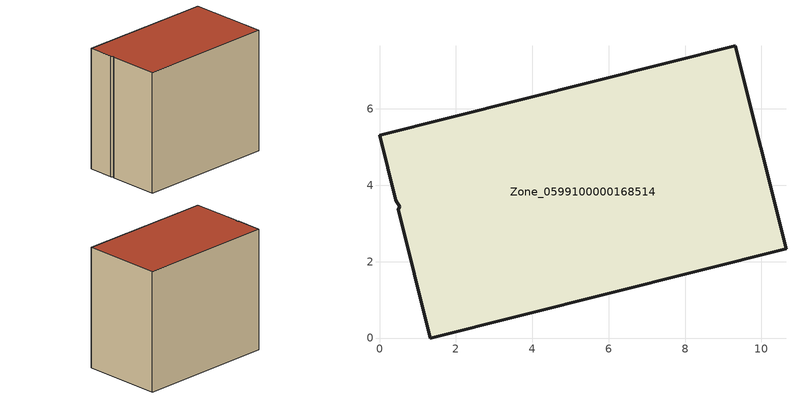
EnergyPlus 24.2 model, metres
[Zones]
Zone_0599100000168514
 floor ground (C_G): 0.54,3.44 0.43,3.6 0,5.31 9.31,7.65 10.64,2.34 1.33,0 0.49,3.37 z0
 wall outside (C_F): 1.33,0 10.64,2.34 9.31,7.65 0,5.31 0.43,3.6 0.54,3.44 0.49,3.37 1.33,0 z0:8.38
 roof outside (C_R): 0.43,3.6 0.54,3.44 0.49,3.37 1.33,0 10.64,2.34 9.31,7.65 0,5.31 z8.38
[BUILDING]
Pand.0599100000168514: North Axis=0; Terrain=City; Loads Convergence Tolerance Value=0.04; Temperature Convergence Tolerance Value=0.4; Solar Distribution=FullExterior; Maximum Number of Warmup Days=25; Minimum Number of Warmup Days=1
[Site:Location]
Rotterdam.The.Hague.AP_ZH_NLD Design_Conditions: Latitude=51.96; Longitude=4.45; Time Zone=1; Elevation=-4.5
[SITE:GROUNDTEMPERATURE:BUILDINGSURFACE]
18, 18, 18, 18, 18, 18, 18, 18, 18, 18, 18, 18
[MATERIAL] Thermal Absorptance=0.9; Solar Absorptance=0.7; Visible Absorptance=0.7
Name | Roughness | Thickness | Conductivity | Density | Specific Heat
G.TI.1975-1991 | MediumSmooth | 0.15 | 0.288461 | 540 | 1210
F.TI.1975-1991 | Rough | 0.3 | 0.230769 | 1920 | 840
R.TI.1975-1991 | MediumRough | 0.2 | 0.153846 | 1500 | 1000
[CONSTRUCTION]
C_G: G.TI.1975-1991
C_F: F.TI.1975-1991
C_R: R.TI.1975-1991
[ZONE]
Zone_0599100000168514: Type=1; Multiplier=1; Ceiling Height=Autocalculate; Volume=Autocalculate; Floor Area=autocalculate; Part of Total Floor Area=Yes
[ZONEINFILTRATION:DESIGNFLOWRATE]
Infil_Zone_0599100000168514: Zone or ZoneList or Space or SpaceList=Zone_0599100000168514; Schedule=AlwaysOn; Design Flow Rate Calculation Method=Flow/Area; Flow Rate per Floor Area=0.003; Constant Term Coefficient=1; Temperature Term Coefficient=0; Velocity Term Coefficient=0; Velocity Squared Term Coefficient=0
[HVACTEMPLATE:ZONE:IDEALLOADSAIRSYSTEM]
Zone_0599100000168514: Maximum Heating Supply Air Temperature=50; Minimum Cooling Supply Air Temperature=13; Maximum Heating Supply Air Humidity Ratio=0.0156; Minimum Cooling Supply Air Humidity Ratio=0.0077; Heating Limit=NoLimit; Cooling Limit=NoLimit; Dehumidification Control Type=ConstantSensibleHeatRatio; Cooling Sensible Heat Ratio=0.7; Dehumidification Setpoint=60; Humidification Control Type=None; Humidification Setpoint=30; Outdoor Air Method=None; Outdoor Air Flow Rate per Person=0.00944; Outdoor Air Flow Rate per Zone Floor Area=0; Outdoor Air Flow Rate per Zone=0; Demand Controlled Ventilation Type=None; Outdoor Air Economizer Type=NoEconomizer; Heat Recovery Type=None; Sensible Heat Recovery Effectiveness=0.7; Latent Heat Recovery Effectiveness=0.65
[ZONECONTROL:THERMOSTAT]
ThermostatControl_Zone_0599100000168514: Zone or ZoneList=Zone_0599100000168514; Control Type Schedule=DualSetpointControlType; Control 1=Thermostat_Zone_0599100000168514; Temperature Difference Between Cutout And Setpoint=0
[THERMOSTATSETPOINT:DUALSETPOINT]
Thermostat_Zone_0599100000168514: Heating Setpoint Temperature Schedule=HeatingSetpoint_Zone_0599100000168514; Cooling Setpoint Temperature Schedule=CoolingSetpoint_Zone_0599100000168514
[SCHEDULE:COMPACT]
HeatingSetpoint_Zone_0599100000168514: Through: 12/31, For: AllDays, Until: 24:00, 21
CoolingSetpoint_Zone_0599100000168514: Through: 12/31, For: AllDays, Until: 24:00, 24
DualSetpointControlType: Through: 12/31, For: AllDays, Until: 24:00, 4
AlwaysOn: Through: 12/31, For: AllDays, Until: 24:00, 1
